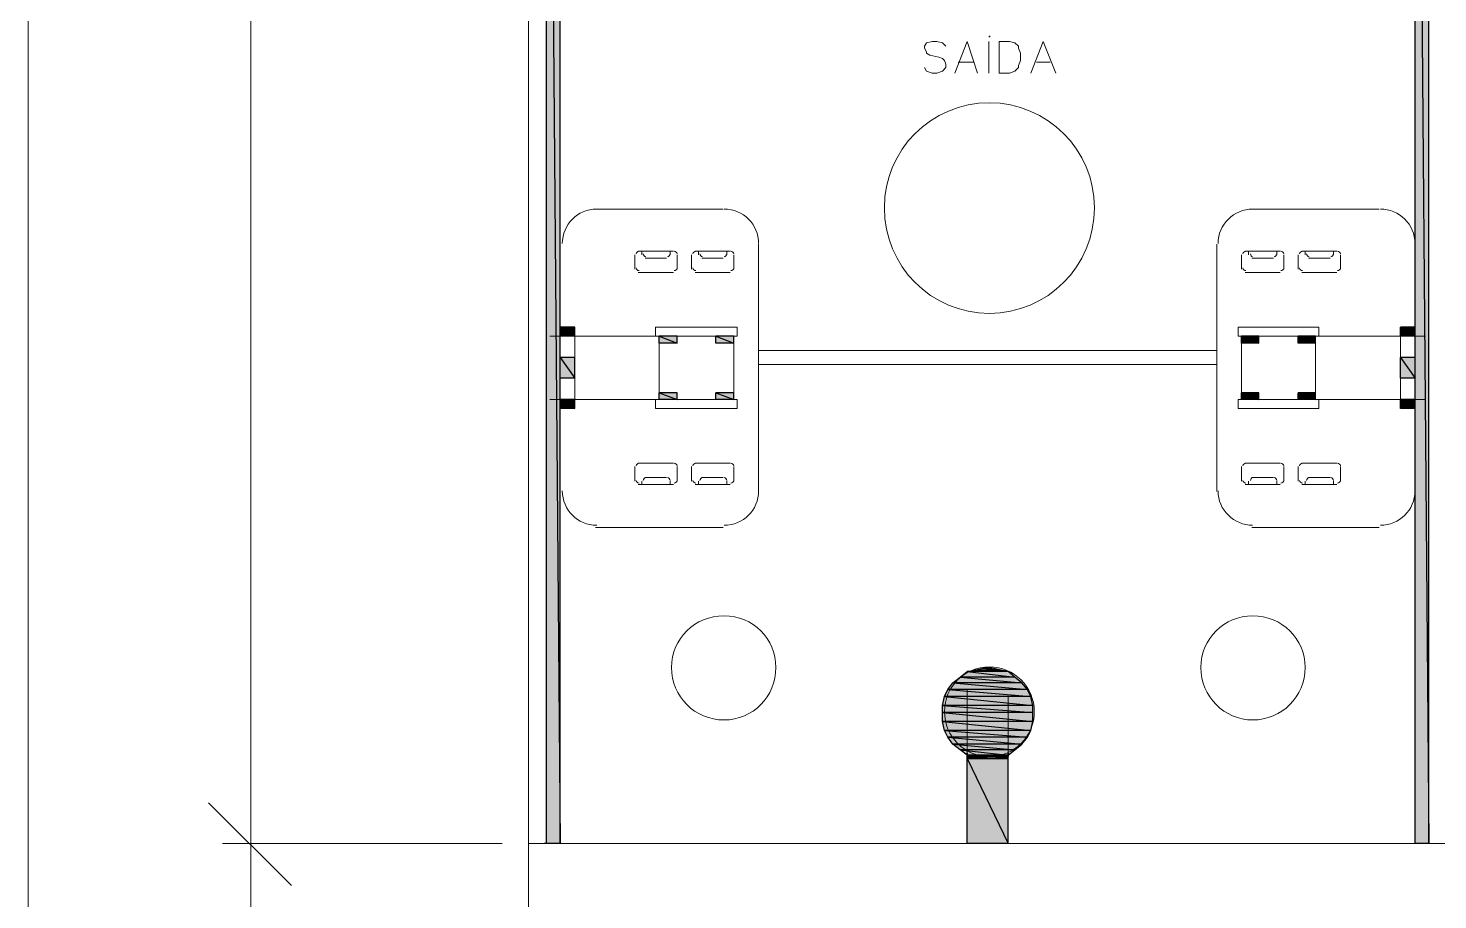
# Model space of a CAD drawing. Header units: millimetres. Extents: x 40 to 176, y -32 to 59.
# Drawn here: x 99.782 to 102.631, y -2.433 to -0.669 of the extents above; entities that cross this region are included whole.
import ezdxf

# ---------------------------------------------------------------- set-up
doc = ezdxf.new("R2010")
doc.units = ezdxf.units.MM
doc.layers.add('15 - Quadro de medição', color=6, linetype='Continuous')

msp = doc.modelspace()

# ---------------------------------------------------------------- hatches: boundary and pattern name
at = {"layer": '15 - Quadro de medição', "true_color": 0x000007}
h = msp.add_hatch(color=7, dxfattribs=at)
h.paths.add_polyline_path([(100.8571, 1.0248), (100.8292, 1.0248), (100.8571, -2.319)])
h.paths.add_polyline_path([(100.8292, 1.0248), (100.8571, -2.319), (100.8292, -2.319)])
h = msp.add_hatch(color=7, dxfattribs=at)
h.paths.add_polyline_path([(102.6128, 1.0248), (102.5849, 1.0248), (102.6128, -2.319)])
h.paths.add_polyline_path([(102.5849, 1.0248), (102.6128, -2.319), (102.5849, -2.319)])
h = msp.add_hatch(color=7, dxfattribs=at)
h.paths.add_polyline_path([(100.8864, -1.2743), (100.8571, -1.2743), (100.8864, -1.2924)])
h.paths.add_polyline_path([(100.8571, -1.2743), (100.8864, -1.2924), (100.8571, -1.2924)])
h = msp.add_hatch(color=7, dxfattribs=at)
h.paths.add_polyline_path([(102.5849, -1.2743), (102.5556, -1.2743), (102.5849, -1.2924)])
h.paths.add_polyline_path([(102.5556, -1.2743), (102.5849, -1.2924), (102.5556, -1.2924)])
h = msp.add_hatch(color=7, dxfattribs=at)
h.paths.add_polyline_path([(101.0932, -1.2924), (101.0568, -1.2924), (101.0932, -1.3064)])
h.paths.add_polyline_path([(101.0568, -1.2924), (101.0932, -1.3064), (101.0568, -1.3064)])
h = msp.add_hatch(color=7, dxfattribs=at)
h.paths.add_polyline_path([(101.2077, -1.2924), (101.1714, -1.2924), (101.2077, -1.3064)])
h.paths.add_polyline_path([(101.1714, -1.2924), (101.2077, -1.3064), (101.1714, -1.3064)])
h = msp.add_hatch(color=7, dxfattribs=at)
h.paths.add_polyline_path([(102.2692, -1.2924), (102.2343, -1.2924), (102.2692, -1.3064)])
h.paths.add_polyline_path([(102.2343, -1.2924), (102.2692, -1.3064), (102.2343, -1.3064)])
h = msp.add_hatch(color=7, dxfattribs=at)
h.paths.add_polyline_path([(102.3838, -1.2924), (102.3488, -1.2924), (102.3838, -1.3064)])
h.paths.add_polyline_path([(102.3488, -1.2924), (102.3838, -1.3064), (102.3488, -1.3064)])
h = msp.add_hatch(color=7, dxfattribs=at)
h.paths.add_polyline_path([(100.8864, -1.3357), (100.8571, -1.3357), (100.8864, -1.3776)])
h.paths.add_polyline_path([(100.8571, -1.3357), (100.8864, -1.3776), (100.8571, -1.3776)])
h = msp.add_hatch(color=7, dxfattribs=at)
h.paths.add_polyline_path([(102.5849, -1.3357), (102.5556, -1.3357), (102.5849, -1.3776)])
h.paths.add_polyline_path([(102.5556, -1.3357), (102.5849, -1.3776), (102.5556, -1.3776)])
h = msp.add_hatch(color=7, dxfattribs=at)
h.paths.add_polyline_path([(100.8864, -1.4209), (100.8571, -1.4209), (100.8864, -1.4391)])
h.paths.add_polyline_path([(100.8571, -1.4209), (100.8864, -1.4391), (100.8571, -1.4391)])
h = msp.add_hatch(color=7, dxfattribs=at)
h.paths.add_polyline_path([(101.0932, -1.4069), (101.0568, -1.4069), (101.0932, -1.4209)])
h.paths.add_polyline_path([(101.0568, -1.4069), (101.0932, -1.4209), (101.0568, -1.4209)])
h = msp.add_hatch(color=7, dxfattribs=at)
h.paths.add_polyline_path([(101.2077, -1.4069), (101.1714, -1.4069), (101.2077, -1.4209)])
h.paths.add_polyline_path([(101.1714, -1.4069), (101.2077, -1.4209), (101.1714, -1.4209)])
h = msp.add_hatch(color=7, dxfattribs=at)
h.paths.add_polyline_path([(102.2692, -1.4069), (102.2343, -1.4069), (102.2692, -1.4209)])
h.paths.add_polyline_path([(102.2343, -1.4069), (102.2692, -1.4209), (102.2343, -1.4209)])
h = msp.add_hatch(color=7, dxfattribs=at)
h.paths.add_polyline_path([(102.3838, -1.4069), (102.3488, -1.4069), (102.3838, -1.4209)])
h.paths.add_polyline_path([(102.3488, -1.4069), (102.3838, -1.4209), (102.3488, -1.4209)])
h = msp.add_hatch(color=7, dxfattribs=at)
h.paths.add_polyline_path([(102.5849, -1.4209), (102.5556, -1.4209), (102.5849, -1.4391)])
h.paths.add_polyline_path([(102.5556, -1.4209), (102.5849, -1.4391), (102.5556, -1.4391)])
h = msp.add_hatch(color=7, dxfattribs=at)
h.paths.add_polyline_path([(101.7301, -1.9643), (101.7119, -1.9643), (101.7482, -1.9684)])
h.paths.add_polyline_path([(101.7119, -1.9643), (101.7482, -1.9684), (101.6938, -1.9684)])
h = msp.add_hatch(color=7, dxfattribs=at)
h.paths.add_polyline_path([(101.7901, -1.9936), (101.6505, -1.9936), (101.8013, -2.0076)])
h.paths.add_polyline_path([(101.6505, -1.9936), (101.8013, -2.0076), (101.6407, -2.0076)])
h = msp.add_hatch(color=7, dxfattribs=at)
h.paths.add_polyline_path([(101.7762, -1.9824), (101.6658, -1.9824), (101.7901, -1.9936)])
h.paths.add_polyline_path([(101.6658, -1.9824), (101.7901, -1.9936), (101.6505, -1.9936)])
h = msp.add_hatch(color=7, dxfattribs=at)
h.paths.add_polyline_path([(101.7622, -1.9712), (101.6798, -1.9712), (101.7762, -1.9824)])
h.paths.add_polyline_path([(101.6798, -1.9712), (101.7762, -1.9824), (101.6658, -1.9824)])
h = msp.add_hatch(color=7, dxfattribs=at)
h.paths.add_polyline_path([(101.7482, -1.9684), (101.6938, -1.9684), (101.7622, -1.9712)])
h.paths.add_polyline_path([(101.6938, -1.9684), (101.7622, -1.9712), (101.6798, -1.9712)])
h = msp.add_hatch(color=7, dxfattribs=at)
h.paths.add_polyline_path([(101.8083, -2.0215), (101.6337, -2.0215), (101.8125, -2.0397)])
h.paths.add_polyline_path([(101.6337, -2.0215), (101.8125, -2.0397), (101.6295, -2.0397)])
h = msp.add_hatch(color=7, dxfattribs=at)
h.paths.add_polyline_path([(101.8013, -2.0076), (101.6407, -2.0076), (101.8083, -2.0215)])
h.paths.add_polyline_path([(101.6407, -2.0076), (101.8083, -2.0215), (101.6337, -2.0215)])
h = msp.add_hatch(color=7, dxfattribs=at)
h.paths.add_polyline_path([(101.8125, -2.0397), (101.6295, -2.0397), (101.8125, -2.0536)])
h.paths.add_polyline_path([(101.6295, -2.0397), (101.8125, -2.0536), (101.6295, -2.0536)])
h = msp.add_hatch(color=7, dxfattribs=at)
h.paths.add_polyline_path([(101.8125, -2.0536), (101.6295, -2.0536), (101.8125, -2.0718)])
h.paths.add_polyline_path([(101.6295, -2.0536), (101.8125, -2.0718), (101.6295, -2.0718)])
h = msp.add_hatch(color=7, dxfattribs=at)
h.paths.add_polyline_path([(101.8125, -2.0718), (101.6295, -2.0718), (101.8083, -2.09)])
h.paths.add_polyline_path([(101.6295, -2.0718), (101.8083, -2.09), (101.6337, -2.09)])
h = msp.add_hatch(color=7, dxfattribs=at)
h.paths.add_polyline_path([(101.8083, -2.09), (101.6337, -2.09), (101.8013, -2.1039)])
h.paths.add_polyline_path([(101.6337, -2.09), (101.8013, -2.1039), (101.6407, -2.1039)])
h = msp.add_hatch(color=7, dxfattribs=at)
h.paths.add_polyline_path([(101.8013, -2.1039), (101.6407, -2.1039), (101.7901, -2.1179)])
h.paths.add_polyline_path([(101.6407, -2.1039), (101.7901, -2.1179), (101.6505, -2.1179)])
h = msp.add_hatch(color=7, dxfattribs=at)
h.paths.add_polyline_path([(101.7901, -2.1179), (101.6505, -2.1179), (101.7762, -2.1291)])
h.paths.add_polyline_path([(101.6505, -2.1179), (101.7762, -2.1291), (101.6658, -2.1291)])
h = msp.add_hatch(color=7, dxfattribs=at)
h.paths.add_polyline_path([(101.7762, -2.1291), (101.6658, -2.1291), (101.7622, -2.1402)])
h.paths.add_polyline_path([(101.6658, -2.1291), (101.7622, -2.1402), (101.6798, -2.1402)])
h = msp.add_hatch(color=7, dxfattribs=at)
h.paths.add_polyline_path([(101.7622, -2.1402), (101.6798, -2.1402), (101.751, -2.143)])
h.paths.add_polyline_path([(101.6798, -2.1402), (101.751, -2.143), (101.691, -2.143)])
h = msp.add_hatch(color=7, dxfattribs=at)
h.paths.add_polyline_path([(101.691, -2.143), (101.6798, -2.1402)])
h.paths.add_polyline_path([(101.6798, -2.1402), (101.691, -2.143), (101.6798, -2.143)])
h = msp.add_hatch(color=7, dxfattribs=at)
h.paths.add_polyline_path([(101.6938, -2.143), (101.6798, -2.143)])
h.paths.add_polyline_path([(101.6938, -2.143), (101.6798, -2.143), (101.691, -2.143)])
h = msp.add_hatch(color=7, dxfattribs=at)
h.paths.add_polyline_path([(101.6938, -2.143), (101.6798, -2.143), (101.7077, -2.1472)])
h.paths.add_polyline_path([(101.6798, -2.143), (101.7077, -2.1472), (101.6798, -2.1472)])
h = msp.add_hatch(color=7, dxfattribs=at)
h.paths.add_polyline_path([(101.7119, -2.1472), (101.6798, -2.1472)])
h.paths.add_polyline_path([(101.7119, -2.1472), (101.6798, -2.1472), (101.7077, -2.1472)])
h = msp.add_hatch(color=7, dxfattribs=at)
h.paths.add_polyline_path([(101.7622, -2.1472), (101.6798, -2.1472), (101.7622, -2.319)])
h.paths.add_polyline_path([(101.6798, -2.1472), (101.7622, -2.319), (101.6798, -2.319)])
h = msp.add_hatch(color=7, dxfattribs=at)
h.paths.add_polyline_path([(101.6938, -2.143), (101.7482, -2.143), (101.7468, -2.143)])
h.paths.add_polyline_path([(101.7482, -2.143), (101.7468, -2.143), (101.6938, -2.143)])
h = msp.add_hatch(color=7, dxfattribs=at)
h.paths.add_polyline_path([(101.7482, -2.143), (101.6938, -2.143), (101.7329, -2.1472)])
h.paths.add_polyline_path([(101.6938, -2.143), (101.7329, -2.1472), (101.7077, -2.1472)])
h = msp.add_hatch(color=7, dxfattribs=at)
h.paths.add_polyline_path([(101.7622, -2.143), (101.7482, -2.143), (101.7622, -2.1472)])
h.paths.add_polyline_path([(101.7482, -2.143), (101.7622, -2.1472), (101.7329, -2.1472)])
h = msp.add_hatch(color=7, dxfattribs=at)
h.paths.add_polyline_path([(101.7622, -2.143), (101.7622, -2.1402)])
h.paths.add_polyline_path([(101.7622, -2.1402), (101.7622, -2.143), (101.751, -2.143)])

# ---------------------------------------------------------------- linework, layer by layer
at = {"layer": '15 - Quadro de medição', "color": 8, "linetype": 'Continuous', "lineweight": 20, "true_color": 0x000008}
for points in [[(99.7816, 5.1508), (99.7816, -6.0833), (99.7816, -6.0833)], [(100.2314, 1.4424), (100.2314, -2.3763), (100.2314, -2.3763)], [(100.1461, -2.2366), (100.3138, -2.4042), (100.3138, -2.4042)], [(100.3138, -2.4042), (100.1461, -2.2366), (100.1461, -2.2366)], [(100.2314, -2.2618), (100.2314, -6.0833), (100.2314, -6.0833)], [(100.7398, -2.319), (100.1741, -2.319), (100.1741, -2.319)], [(100.7398, -2.319), (100.1741, -2.319), (100.1741, -2.319)]]:
    msp.add_lwpolyline(points, dxfattribs=at)
at = {"layer": '15 - Quadro de medição', "color": 7, "linetype": 'Continuous', "lineweight": 20, "true_color": 0x000007}
for points in [[(100.7928, 1.3852), (102.6491, 1.3852), (102.6491, -2.319), (100.7928, -2.319)], [(101.744, -0.7602), (101.744, -0.696), (101.765, -0.696), (101.7762, -0.6988), (101.7831, -0.7058), (101.7831, -0.71), (101.7873, -0.7197), (101.7873, -0.7351), (101.7831, -0.7449), (101.7831, -0.7491), (101.7762, -0.7561), (101.765, -0.7602)], [(100.8864, -1.2743), (100.8571, -1.2743), (100.8571, -1.4391), (100.8864, -1.4391)], [(102.5556, -1.2743), (102.5849, -1.2743), (102.5849, -1.4391), (102.5556, -1.4391)], [(101.0568, -1.3064), (101.0932, -1.3064), (101.0932, -1.2924), (101.0568, -1.2924)], [(101.2077, -1.3064), (101.1714, -1.3064), (101.1714, -1.2924), (101.2077, -1.2924)], [(102.2343, -1.3064), (102.2692, -1.3064), (102.2692, -1.2924), (102.2343, -1.2924)], [(102.3838, -1.3064), (102.3488, -1.3064), (102.3488, -1.2924), (102.3838, -1.2924)], [(101.0568, -1.4069), (101.0932, -1.4069), (101.0932, -1.4209), (101.0568, -1.4209)], [(101.2077, -1.4069), (101.1714, -1.4069), (101.1714, -1.4209), (101.2077, -1.4209)], [(102.2343, -1.4069), (102.2692, -1.4069), (102.2692, -1.4209), (102.2343, -1.4209)], [(102.3838, -1.4069), (102.3488, -1.4069), (102.3488, -1.4209), (102.3838, -1.4209)], [(100.7928, -2.319), (102.6491, -2.319), (102.6491, -6.026), (100.7928, -6.026)]]:
    msp.add_lwpolyline(points, close=True, dxfattribs=at)
for points in [[(100.8641, 1.2469), (102.5849, 1.2469), (102.5849, -2.319), (100.8571, -2.319), (100.8557, -2.3176), (100.7928, -2.319)], [(100.8571, -2.319), (100.8571, 1.2385), (100.8571, 1.2385)], [(102.6491, 1.1603), (102.6491, -2.319), (100.7928, -2.319), (100.7928, 1.1603)], [(100.8292, 1.0248), (100.8292, -2.319), (100.8571, -2.319), (100.8138, -2.319)], [(102.5849, -2.319), (102.6128, -2.319), (102.6128, 1.0248)], [(101.6365, -0.7058), (101.6295, -0.6988), (101.6183, -0.696), (101.6086, -0.696), (101.5974, -0.6988), (101.5932, -0.7058), (101.5932, -0.71), (101.5974, -0.7169), (101.5974, -0.7197), (101.6044, -0.7239), (101.6225, -0.7281), (101.6295, -0.7309), (101.6337, -0.7351), (101.6365, -0.7421), (101.6365, -0.7491), (101.6295, -0.7561), (101.6183, -0.7602), (101.6086, -0.7602), (101.5974, -0.7561), (101.5932, -0.7491)], [(101.6546, -0.7602), (101.6798, -0.696), (101.7007, -0.7602)], [(101.7231, -0.6876), (101.7259, -0.6848), (101.7259, -0.6848)], [(101.7231, -0.7602), (101.7231, -0.696), (101.7231, -0.696)], [(101.8083, -0.7602), (101.8334, -0.696), (101.8586, -0.7602)], [(101.6616, -0.7379), (101.6938, -0.7379), (101.6938, -0.7379)], [(101.8195, -0.7379), (101.8474, -0.7379), (101.8474, -0.7379)], [(100.9283, -1.0354), (101.1867, -1.0354), (101.1867, -1.0354)], [(102.5123, -1.0354), (102.2553, -1.0354), (102.2553, -1.0354)], [(100.8571, -1.6067), (100.8571, -1.1066), (100.8571, -1.1066)], [(101.258, -1.1066), (101.258, -1.3217), (101.258, -1.6067)], [(102.184, -1.1066), (102.184, -1.3217), (102.184, -1.6067)], [(102.5849, -1.6067), (102.5849, -1.1066), (102.5849, -1.1066)], [(101.0079, -1.1569), (101.0079, -1.1276), (101.0079, -1.1276)], [(101.0149, -1.1206), (101.0862, -1.1206), (101.0862, -1.1206)], [(101.0792, -1.1276), (101.0792, -1.1206), (101.0219, -1.1206), (101.0219, -1.1276)], [(101.0289, -1.1346), (101.0722, -1.1346), (101.0722, -1.1346)], [(101.0932, -1.1276), (101.0932, -1.1569), (101.0932, -1.1569)], [(101.1225, -1.1276), (101.1225, -1.1569), (101.1225, -1.1569)], [(101.2007, -1.1206), (101.1295, -1.1206), (101.1295, -1.1206)], [(101.1364, -1.1276), (101.1364, -1.1206), (101.1937, -1.1206), (101.1937, -1.1276)], [(101.1867, -1.1346), (101.1434, -1.1346), (101.1434, -1.1346)], [(101.2077, -1.1569), (101.2077, -1.1276), (101.2077, -1.1276)], [(102.2343, -1.1569), (102.2343, -1.1276), (102.2343, -1.1276)], [(102.2413, -1.1206), (102.3125, -1.1206), (102.3125, -1.1206)], [(102.3055, -1.1276), (102.3055, -1.1206), (102.2483, -1.1206), (102.2483, -1.1276)], [(102.2553, -1.1346), (102.2986, -1.1346), (102.2986, -1.1346)], [(102.3195, -1.1276), (102.3195, -1.1569), (102.3195, -1.1569)], [(102.3488, -1.1276), (102.3488, -1.1569), (102.3488, -1.1569)], [(102.4271, -1.1206), (102.3558, -1.1206), (102.3558, -1.1206)], [(102.3628, -1.1276), (102.3628, -1.1206), (102.4201, -1.1206), (102.4201, -1.1276)], [(102.4131, -1.1346), (102.3698, -1.1346), (102.3698, -1.1346)], [(102.434, -1.1569), (102.434, -1.1276), (102.434, -1.1276)], [(101.0862, -1.1639), (101.0149, -1.1639), (101.0149, -1.1639)], [(101.1295, -1.1639), (101.2007, -1.1639), (101.2007, -1.1639)], [(102.3125, -1.1639), (102.2413, -1.1639), (102.2413, -1.1639)], [(102.3558, -1.1639), (102.4271, -1.1639), (102.4271, -1.1639)], [(101.2077, -1.2924), (101.2147, -1.2924), (101.2147, -1.2743), (101.0499, -1.2743), (101.0499, -1.2924)], [(102.2343, -1.2924), (102.2273, -1.2924), (102.2273, -1.2743), (102.3907, -1.2743), (102.3907, -1.2924)], [(100.8361, -1.2924), (101.2077, -1.2924), (101.2077, -1.4209)], [(101.0568, -1.2924), (101.0568, -1.4209), (101.0568, -1.4209)], [(102.6058, -1.2924), (102.2343, -1.2924), (102.2343, -1.4209)], [(102.3838, -1.2924), (102.3838, -1.4209), (102.3838, -1.4209)], [(100.8864, -1.3357), (100.8571, -1.3357), (100.8571, -1.3357)], [(101.258, -1.3217), (102.184, -1.3217), (102.184, -1.3217)], [(102.5556, -1.3357), (102.5849, -1.3357), (102.5849, -1.3357)], [(101.258, -1.3497), (102.184, -1.3497), (102.184, -1.3497)], [(100.8864, -1.3776), (100.8571, -1.3776), (100.8571, -1.3776)], [(102.5556, -1.3776), (102.5849, -1.3776), (102.5849, -1.3776)], [(100.8361, -1.4209), (101.2077, -1.4209), (101.2077, -1.4209)], [(101.2077, -1.4209), (101.2147, -1.4209), (101.2147, -1.4391), (101.0499, -1.4391), (101.0499, -1.4209)], [(102.2343, -1.4209), (102.2273, -1.4209), (102.2273, -1.4391), (102.3907, -1.4391), (102.3907, -1.4209)], [(102.6058, -1.4209), (102.2343, -1.4209), (102.2343, -1.4209)], [(101.0079, -1.5564), (101.0079, -1.5857), (101.0079, -1.5857)], [(101.0862, -1.5494), (101.0149, -1.5494), (101.0149, -1.5494)], [(101.0932, -1.5857), (101.0932, -1.5564), (101.0932, -1.5564)], [(101.1225, -1.5857), (101.1225, -1.5564), (101.1225, -1.5564)], [(101.1295, -1.5494), (101.2007, -1.5494), (101.2007, -1.5494)], [(101.2077, -1.5564), (101.2077, -1.5857), (101.2077, -1.5857)], [(102.2343, -1.5564), (102.2343, -1.5857), (102.2343, -1.5857)], [(102.3125, -1.5494), (102.2413, -1.5494), (102.2413, -1.5494)], [(102.3195, -1.5857), (102.3195, -1.5564), (102.3195, -1.5564)], [(102.3488, -1.5857), (102.3488, -1.5564), (102.3488, -1.5564)], [(102.3558, -1.5494), (102.4271, -1.5494), (102.4271, -1.5494)], [(102.434, -1.5564), (102.434, -1.5857), (102.434, -1.5857)], [(101.0149, -1.5927), (101.0862, -1.5927), (101.0862, -1.5927)], [(101.0792, -1.5857), (101.0792, -1.5927), (101.0219, -1.5927), (101.0219, -1.5857)], [(101.0289, -1.5787), (101.0722, -1.5787), (101.0722, -1.5787)], [(101.2007, -1.5927), (101.1295, -1.5927), (101.1295, -1.5927)], [(101.1364, -1.5857), (101.1364, -1.5927), (101.1937, -1.5927), (101.1937, -1.5857)], [(101.1867, -1.5787), (101.1434, -1.5787), (101.1434, -1.5787)], [(102.2413, -1.5927), (102.3125, -1.5927), (102.3125, -1.5927)], [(102.3055, -1.5857), (102.3055, -1.5927), (102.2483, -1.5927), (102.2483, -1.5857)], [(102.2553, -1.5787), (102.2986, -1.5787), (102.2986, -1.5787)], [(102.4271, -1.5927), (102.3558, -1.5927), (102.3558, -1.5927)], [(102.3628, -1.5857), (102.3628, -1.5927), (102.4201, -1.5927), (102.4201, -1.5857)], [(102.4131, -1.5787), (102.3698, -1.5787), (102.3698, -1.5787)], [(101.1867, -1.6793), (100.9283, -1.6793), (100.9283, -1.6793)], [(102.2553, -1.6793), (102.5123, -1.6793), (102.5123, -1.6793)], [(101.6798, -2.319), (101.6798, -2.0076), (101.6798, -2.0076)], [(101.7622, -2.319), (101.7622, -2.0215), (101.7622, -2.0215)]]:
    msp.add_lwpolyline(points, dxfattribs=at)
at = {"layer": '15 - Quadro de medição', "color": 7, "linetype": 'Continuous', "lineweight": -2, "true_color": 0x000007}
for points in [[(100.8571, 1.0248), (100.8292, 1.0248), (100.8571, -2.319)], [(100.8292, 1.0248), (100.8571, -2.319), (100.8292, -2.319)], [(102.6128, 1.0248), (102.5849, 1.0248), (102.6128, -2.319)], [(102.5849, 1.0248), (102.6128, -2.319), (102.5849, -2.319)], [(100.8864, -1.2743), (100.8571, -1.2743), (100.8864, -1.2924)], [(100.8571, -1.2743), (100.8864, -1.2924), (100.8571, -1.2924)], [(102.5849, -1.2743), (102.5556, -1.2743), (102.5849, -1.2924)], [(102.5556, -1.2743), (102.5849, -1.2924), (102.5556, -1.2924)], [(101.0932, -1.2924), (101.0568, -1.2924), (101.0932, -1.3064)], [(101.0568, -1.2924), (101.0932, -1.3064), (101.0568, -1.3064)], [(101.2077, -1.2924), (101.1714, -1.2924), (101.2077, -1.3064)], [(101.1714, -1.2924), (101.2077, -1.3064), (101.1714, -1.3064)], [(102.2692, -1.2924), (102.2343, -1.2924), (102.2692, -1.3064)], [(102.2343, -1.2924), (102.2692, -1.3064), (102.2343, -1.3064)], [(102.3838, -1.2924), (102.3488, -1.2924), (102.3838, -1.3064)], [(102.3488, -1.2924), (102.3838, -1.3064), (102.3488, -1.3064)], [(100.8864, -1.3357), (100.8571, -1.3357), (100.8864, -1.3776)], [(100.8571, -1.3357), (100.8864, -1.3776), (100.8571, -1.3776)], [(102.5849, -1.3357), (102.5556, -1.3357), (102.5849, -1.3776)], [(102.5556, -1.3357), (102.5849, -1.3776), (102.5556, -1.3776)], [(100.8864, -1.4209), (100.8571, -1.4209), (100.8864, -1.4391)], [(100.8571, -1.4209), (100.8864, -1.4391), (100.8571, -1.4391)], [(101.0932, -1.4069), (101.0568, -1.4069), (101.0932, -1.4209)], [(101.0568, -1.4069), (101.0932, -1.4209), (101.0568, -1.4209)], [(101.2077, -1.4069), (101.1714, -1.4069), (101.2077, -1.4209)], [(101.1714, -1.4069), (101.2077, -1.4209), (101.1714, -1.4209)], [(102.2692, -1.4069), (102.2343, -1.4069), (102.2692, -1.4209)], [(102.2343, -1.4069), (102.2692, -1.4209), (102.2343, -1.4209)], [(102.3838, -1.4069), (102.3488, -1.4069), (102.3838, -1.4209)], [(102.3488, -1.4069), (102.3838, -1.4209), (102.3488, -1.4209)], [(102.5849, -1.4209), (102.5556, -1.4209), (102.5849, -1.4391)], [(102.5556, -1.4209), (102.5849, -1.4391), (102.5556, -1.4391)], [(101.7119, -1.9643), (101.7482, -1.9684), (101.6938, -1.9684)], [(101.7301, -1.9643), (101.7119, -1.9643), (101.7482, -1.9684)], [(101.6505, -1.9936), (101.8013, -2.0076), (101.6407, -2.0076)], [(101.6658, -1.9824), (101.7901, -1.9936), (101.6505, -1.9936)], [(101.7901, -1.9936), (101.6505, -1.9936), (101.8013, -2.0076)], [(101.6798, -1.9712), (101.7762, -1.9824), (101.6658, -1.9824)], [(101.7762, -1.9824), (101.6658, -1.9824), (101.7901, -1.9936)], [(101.6938, -1.9684), (101.7622, -1.9712), (101.6798, -1.9712)], [(101.7622, -1.9712), (101.6798, -1.9712), (101.7762, -1.9824)], [(101.7482, -1.9684), (101.6938, -1.9684), (101.7622, -1.9712)], [(101.6337, -2.0215), (101.8125, -2.0397), (101.6295, -2.0397)], [(101.6407, -2.0076), (101.8083, -2.0215), (101.6337, -2.0215)], [(101.8083, -2.0215), (101.6337, -2.0215), (101.8125, -2.0397)], [(101.8013, -2.0076), (101.6407, -2.0076), (101.8083, -2.0215)], [(101.8125, -2.0397), (101.6295, -2.0397), (101.8125, -2.0536)], [(101.6295, -2.0397), (101.8125, -2.0536), (101.6295, -2.0536)], [(101.8125, -2.0536), (101.6295, -2.0536), (101.8125, -2.0718)], [(101.6295, -2.0536), (101.8125, -2.0718), (101.6295, -2.0718)], [(101.8125, -2.0718), (101.6295, -2.0718), (101.8083, -2.09)], [(101.6295, -2.0718), (101.8083, -2.09), (101.6337, -2.09)], [(101.8083, -2.09), (101.6337, -2.09), (101.8013, -2.1039)], [(101.6337, -2.09), (101.8013, -2.1039), (101.6407, -2.1039)], [(101.8013, -2.1039), (101.6407, -2.1039), (101.7901, -2.1179)], [(101.6407, -2.1039), (101.7901, -2.1179), (101.6505, -2.1179)], [(101.7901, -2.1179), (101.6505, -2.1179), (101.7762, -2.1291)], [(101.6505, -2.1179), (101.7762, -2.1291), (101.6658, -2.1291)], [(101.7762, -2.1291), (101.6658, -2.1291), (101.7622, -2.1402)], [(101.6658, -2.1291), (101.7622, -2.1402), (101.6798, -2.1402)], [(101.6798, -2.1361), (101.6798, -2.1402), (101.6798, -2.1402)], [(101.7622, -2.1361), (101.7622, -2.1402), (101.7622, -2.1402)], [(101.6798, -2.1402), (101.6798, -2.1402)], [(101.6798, -2.1402), (101.6798, -2.1402)], [(101.7622, -2.1402), (101.6798, -2.1402), (101.751, -2.143)], [(101.6798, -2.1402), (101.751, -2.143), (101.691, -2.143)], [(101.691, -2.143), (101.6798, -2.1402)], [(101.6798, -2.1402), (101.691, -2.143), (101.6798, -2.143)], [(101.6938, -2.143), (101.6938, -2.143), (101.6798, -2.143)], [(101.6938, -2.143), (101.6798, -2.143), (101.691, -2.143)], [(101.6798, -2.143), (101.6938, -2.143), (101.6938, -2.143)], [(101.6938, -2.143), (101.6938, -2.143), (101.6798, -2.143)], [(101.6798, -2.143), (101.6938, -2.143), (101.6938, -2.143)], [(101.6938, -2.143), (101.6938, -2.143), (101.6798, -2.143)], [(101.6938, -2.143), (101.6798, -2.143), (101.7077, -2.1472)], [(101.6798, -2.143), (101.7077, -2.1472), (101.6798, -2.1472)], [(101.7119, -2.1472), (101.7119, -2.1472), (101.6798, -2.1472)], [(101.7119, -2.1472), (101.6798, -2.1472), (101.7077, -2.1472)], [(101.6798, -2.1472), (101.7119, -2.1472), (101.7119, -2.1472)], [(101.7119, -2.1472), (101.7119, -2.1472), (101.6798, -2.1472)], [(101.7622, -2.1472), (101.6798, -2.1472), (101.7622, -2.319)], [(101.6798, -2.1472), (101.7622, -2.319), (101.6798, -2.319)], [(101.751, -2.143), (101.691, -2.143), (101.7482, -2.143)], [(101.691, -2.143), (101.7482, -2.143), (101.6938, -2.143)], [(101.6938, -2.143), (101.7482, -2.143), (101.7468, -2.143)], [(101.7482, -2.143), (101.7468, -2.143), (101.6938, -2.143)], [(101.7482, -2.143), (101.6938, -2.143), (101.7329, -2.1472)], [(101.6938, -2.143), (101.7329, -2.1472), (101.7077, -2.1472)], [(101.7329, -2.1472), (101.7077, -2.1472), (101.7301, -2.1472)], [(101.7077, -2.1472), (101.7301, -2.1472), (101.7119, -2.1472)], [(101.7329, -2.1472), (101.7622, -2.1472), (101.7301, -2.1472)], [(101.7301, -2.1472), (101.7622, -2.1472), (101.7622, -2.1472)], [(101.7622, -2.1472), (101.7622, -2.1472), (101.7301, -2.1472)], [(101.7482, -2.143), (101.7622, -2.1472), (101.7329, -2.1472)], [(101.7622, -2.1472), (101.7329, -2.1472)], [(101.751, -2.143), (101.7622, -2.143), (101.7482, -2.143)], [(101.7482, -2.143), (101.7622, -2.143), (101.7622, -2.143)], [(101.7622, -2.143), (101.7622, -2.143), (101.7482, -2.143)], [(101.7482, -2.143), (101.7622, -2.143), (101.7622, -2.143)], [(101.7622, -2.143), (101.7622, -2.143), (101.7482, -2.143)], [(101.7622, -2.143), (101.7482, -2.143), (101.7622, -2.1472)], [(101.7622, -2.1402), (101.7622, -2.143), (101.751, -2.143)], [(101.7622, -2.143), (101.751, -2.143)], [(101.7622, -2.1402), (101.7622, -2.1402)], [(101.7622, -2.1402), (101.7622, -2.1402)], [(101.7622, -2.143), (101.7622, -2.1402)]]:
    msp.add_lwpolyline(points, close=True, dxfattribs=at)
at = {"layer": '15 - Quadro de medição', "color": 7, "linetype": 'Continuous', "lineweight": 20, "true_color": 0x000007}
for points in [[(101.9368, -1.0326), (101.9368, -0.9153), (101.8418, -0.8203), (101.7245, -0.8203), (101.7245, -0.8203), (101.6072, -0.8203), (101.5122, -0.9153), (101.5122, -1.0326), (101.5122, -1.0326), (101.5122, -1.1513), (101.6072, -1.2463), (101.7245, -1.2463), (101.7245, -1.2463), (101.8418, -1.2463), (101.9368, -1.1513), (101.9368, -1.0326)], [(101.2929, -1.9629), (101.2929, -1.9042), (101.2468, -1.8581), (101.1881, -1.8581), (101.1881, -1.8581), (101.1295, -1.8581), (101.082, -1.9042), (101.082, -1.9629), (101.082, -1.9629), (101.082, -2.0215), (101.1295, -2.069), (101.1881, -2.069), (101.1881, -2.069), (101.2468, -2.069), (101.2929, -2.0215), (101.2929, -1.9629)], [(102.3628, -1.9629), (102.3628, -1.9042), (102.3153, -1.8581), (102.2567, -1.8581), (102.2567, -1.8581), (102.1994, -1.8581), (102.1519, -1.9042), (102.1519, -1.9629), (102.1519, -1.9629), (102.1519, -2.0215), (102.1994, -2.069), (102.2567, -2.069), (102.2567, -2.069), (102.3153, -2.069), (102.3628, -2.0215), (102.3628, -1.9629)], [(101.8153, -2.0523), (101.8153, -2.002), (101.7748, -1.9615), (101.7245, -1.9615), (101.7245, -1.9615), (101.6742, -1.9615), (101.6337, -2.002), (101.6337, -2.0523), (101.6337, -2.0523), (101.6337, -2.1025), (101.6742, -2.143), (101.7245, -2.143), (101.7245, -2.143), (101.7748, -2.143), (101.8153, -2.1025), (101.8153, -2.0523)]]:
    msp.add_open_spline(points, degree=3, knots=[0, 0, 0, 0, 0.0625, 0.0625, 0.0625, 0.062501, 0.125, 0.125, 0.125, 0.125001, 0.1875, 0.1875, 0.1875, 0.187501, 1, 1, 1, 1], dxfattribs=at)
for points in [[(100.9311, -1.0354), (100.892, -1.0354), (100.8613, -1.0661), (100.8613, -1.1052)], [(101.258, -1.1052), (101.258, -1.0661), (101.2272, -1.0354), (101.1881, -1.0354)], [(102.2567, -1.0354), (102.2189, -1.0354), (102.1868, -1.0661), (102.1868, -1.1052)], [(102.5849, -1.1052), (102.5849, -1.0661), (102.5528, -1.0354), (102.5151, -1.0354)], [(101.0163, -1.1206), (101.0135, -1.1206), (101.0107, -1.1234), (101.0107, -1.1262)], [(101.0247, -1.1262), (101.0247, -1.129), (101.0275, -1.1318), (101.0303, -1.1318)], [(101.0736, -1.1318), (101.0764, -1.1318), (101.0792, -1.129), (101.0792, -1.1262)], [(101.0932, -1.1262), (101.0932, -1.1234), (101.0904, -1.1206), (101.0876, -1.1206)], [(101.1309, -1.1206), (101.1281, -1.1206), (101.1253, -1.1234), (101.1253, -1.1262)], [(101.1392, -1.1262), (101.1392, -1.129), (101.142, -1.1318), (101.1448, -1.1318)], [(101.1881, -1.1318), (101.1909, -1.1318), (101.1937, -1.129), (101.1937, -1.1262)], [(101.2077, -1.1262), (101.2077, -1.1234), (101.2049, -1.1206), (101.2021, -1.1206)], [(102.2427, -1.1206), (102.2399, -1.1206), (102.2371, -1.1234), (102.2371, -1.1262)], [(102.2525, -1.1262), (102.2525, -1.129), (102.2539, -1.1318), (102.2567, -1.1318)], [(102.2999, -1.1318), (102.3027, -1.1318), (102.3055, -1.129), (102.3055, -1.1262)], [(102.3195, -1.1262), (102.3195, -1.1234), (102.3167, -1.1206), (102.3139, -1.1206)], [(102.3572, -1.1206), (102.3544, -1.1206), (102.3516, -1.1234), (102.3516, -1.1262)], [(102.3656, -1.1262), (102.3656, -1.129), (102.3684, -1.1318), (102.3712, -1.1318)], [(102.4145, -1.1318), (102.4173, -1.1318), (102.4201, -1.129), (102.4201, -1.1262)], [(102.434, -1.1262), (102.434, -1.1234), (102.4312, -1.1206), (102.4285, -1.1206)], [(101.0107, -1.1541), (101.0107, -1.1583), (101.0135, -1.1597), (101.0163, -1.1597)], [(101.0876, -1.1597), (101.0904, -1.1597), (101.0932, -1.1583), (101.0932, -1.1541)], [(101.1253, -1.1541), (101.1253, -1.1583), (101.1281, -1.1597), (101.1309, -1.1597)], [(101.2021, -1.1597), (101.2049, -1.1597), (101.2077, -1.1583), (101.2077, -1.1541)], [(102.2371, -1.1541), (102.2371, -1.1583), (102.2399, -1.1597), (102.2427, -1.1597)], [(102.3139, -1.1597), (102.3167, -1.1597), (102.3195, -1.1583), (102.3195, -1.1541)], [(102.3516, -1.1541), (102.3516, -1.1583), (102.3544, -1.1597), (102.3572, -1.1597)], [(102.4285, -1.1597), (102.4312, -1.1597), (102.434, -1.1583), (102.434, -1.1541)], [(101.0163, -1.5494), (101.0135, -1.5494), (101.0107, -1.5522), (101.0107, -1.555)], [(101.0932, -1.555), (101.0932, -1.5522), (101.0904, -1.5494), (101.0876, -1.5494)], [(101.1309, -1.5494), (101.1281, -1.5494), (101.1253, -1.5522), (101.1253, -1.555)], [(101.2077, -1.555), (101.2077, -1.5522), (101.2049, -1.5494), (101.2021, -1.5494)], [(102.2427, -1.5494), (102.2399, -1.5494), (102.2371, -1.5522), (102.2371, -1.555)], [(102.3195, -1.555), (102.3195, -1.5522), (102.3167, -1.5494), (102.3139, -1.5494)], [(102.3572, -1.5494), (102.3544, -1.5494), (102.3516, -1.5522), (102.3516, -1.555)], [(102.434, -1.555), (102.434, -1.5522), (102.4312, -1.5494), (102.4285, -1.5494)], [(101.0107, -1.5843), (101.0107, -1.5871), (101.0135, -1.5899), (101.0163, -1.5899)], [(101.0303, -1.5787), (101.0275, -1.5787), (101.0247, -1.5815), (101.0247, -1.5843)], [(101.0792, -1.5843), (101.0792, -1.5815), (101.0764, -1.5787), (101.0736, -1.5787)], [(101.0876, -1.5899), (101.0904, -1.5899), (101.0932, -1.5871), (101.0932, -1.5843)], [(101.1253, -1.5843), (101.1253, -1.5871), (101.1281, -1.5899), (101.1309, -1.5899)], [(101.1448, -1.5787), (101.142, -1.5787), (101.1392, -1.5815), (101.1392, -1.5843)], [(101.1937, -1.5843), (101.1937, -1.5815), (101.1909, -1.5787), (101.1881, -1.5787)], [(101.2021, -1.5899), (101.2049, -1.5899), (101.2077, -1.5871), (101.2077, -1.5843)], [(102.2371, -1.5843), (102.2371, -1.5871), (102.2399, -1.5899), (102.2427, -1.5899)], [(102.2567, -1.5787), (102.2539, -1.5787), (102.2525, -1.5815), (102.2525, -1.5843)], [(102.3055, -1.5843), (102.3055, -1.5815), (102.3027, -1.5787), (102.2999, -1.5787)], [(102.3139, -1.5899), (102.3167, -1.5899), (102.3195, -1.5871), (102.3195, -1.5843)], [(102.3516, -1.5843), (102.3516, -1.5871), (102.3544, -1.5899), (102.3572, -1.5899)], [(102.3712, -1.5787), (102.3684, -1.5787), (102.3656, -1.5815), (102.3656, -1.5843)], [(102.4201, -1.5843), (102.4201, -1.5815), (102.4173, -1.5787), (102.4145, -1.5787)], [(102.4285, -1.5899), (102.4312, -1.5899), (102.434, -1.5871), (102.434, -1.5843)], [(100.8613, -1.6053), (100.8613, -1.6444), (100.892, -1.6751), (100.9311, -1.6751)], [(101.1881, -1.6751), (101.2272, -1.6751), (101.258, -1.6444), (101.258, -1.6053)], [(102.1868, -1.6053), (102.1868, -1.6444), (102.2189, -1.6751), (102.2567, -1.6751)], [(102.5151, -1.6751), (102.5528, -1.6751), (102.5849, -1.6444), (102.5849, -1.6053)]]:
    msp.add_open_spline(points, degree=3, dxfattribs=at)

doc.saveas('drawing.dxf')
